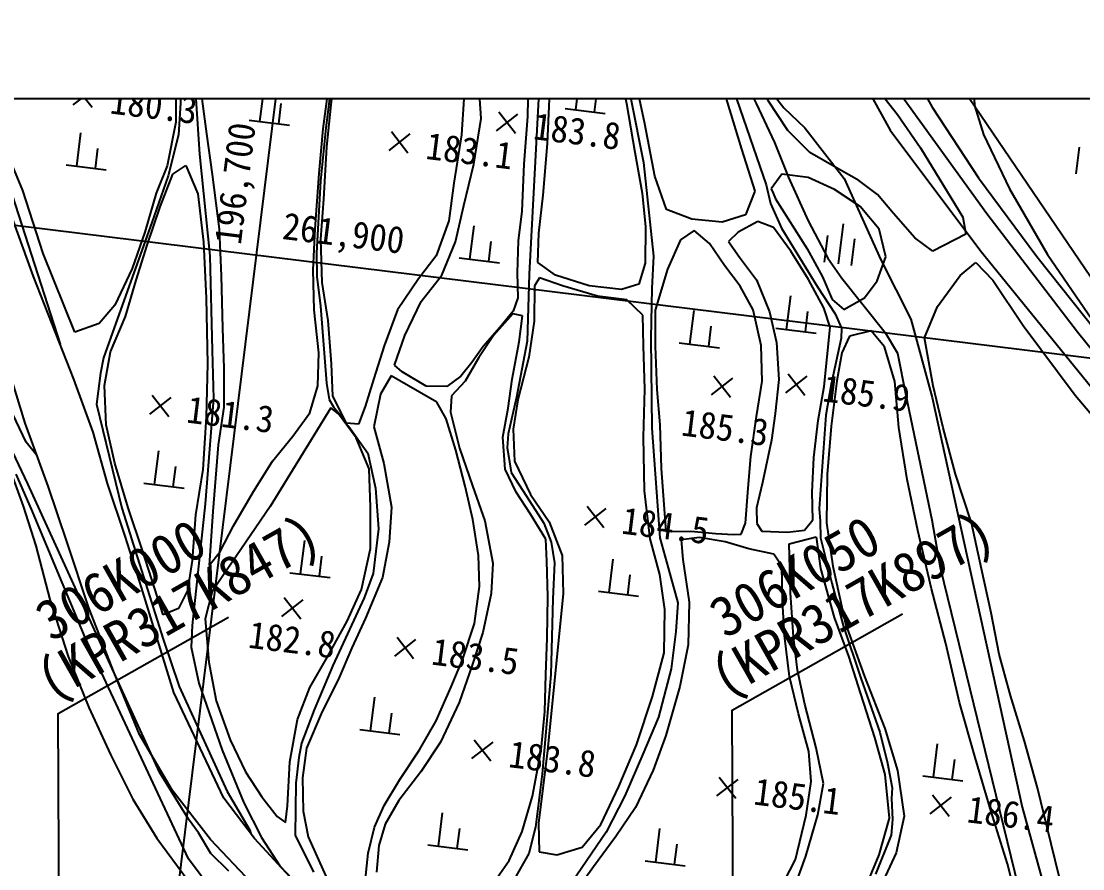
# Model space of a CAD drawing. Header units: millimetres. Extents: x 8678 to 9474, y 1103 to 1809.
# Drawn here: x 9061.7 to 9140.5, y 1491.7 to 1554.6 of the extents above; entities that cross this region are included whole.
import ezdxf
from ezdxf.enums import TextEntityAlignment as Align
from ezdxf.xclip import XClip

# ---------------------------------------------------------------- set-up
doc = ezdxf.new("R2010")
doc.units = ezdxf.units.MM
doc.header["$LTSCALE"] = 10
doc.header["$MEASUREMENT"] = 0
doc.header["$XCLIPFRAME"] = 2
doc.layers.add('TX-PAPR', color=2, linetype='Continuous', plot=False)
doc.layers.add('TZ-BASE', color=253, linetype='Continuous')
doc.styles.add('GR', font='GulimChe.ttf')
doc.styles.add('HANA', font='GulimChe.ttf')

# ---------------------------------------------------------------- blocks, each defined once
blk = doc.blocks.new('JD-CGHF56FJ')
at = {"layer": 'TZ-BASE'}
for p, q in [((284.538, -179.475), (328.553, 176.582)), ((79.556, 92.466), (512.161, 38.989)), ((377.752, 59.836, 191.92), (362.693, 82.052, 191.92)), ((309.713, 80.579, 182), (310.35, 70.88, 182)), ((357.191, 80.619, 189), (361.58, 72.668, 189)), ((349.202, 79.939, 187), (351.635, 74.638, 187)), ((359.435, 79.852, 190), (362.608, 74.961, 190)), ((361.612, 79.879, 191), (364.701, 74.39, 191)), ((308.831, 78.655, 181), (308.934, 74.675, 181)), ((320.111, 74.549, 183.05), (320.597, 78.318, 183.05)), ((348.313, 78.046, 185.99), (349.499, 74.755, 185.99)), ((334.71, 77.228, 183.74), (334.686, 73.694, 183.74)), ((341.319, 77.872, 184.7), (342.021, 74.662, 184.7)), ((343.375, 73.144, 185.99), (342.387, 77.952, 185.99)), ((352.51, 74.907, 188.61), (351.379, 77.576, 188.61)), ((308.572, 76.409, 180.16), (308.596, 73.262, 180.16)), ((336.162, 71.688, 184.7), (336.415, 77.159, 184.7)), ((338.257, 74.171, 184.45), (338.563, 76.653, 184.45)), ((341.917, 77.071, 185), (343.288, 70.268, 185)), ((300.978, 74.539, 180.28), (302.555, 75.769, 180.28)), ((301.152, 75.943, 180.28), (302.382, 74.366, 180.28)), ((310.4, 75.79, 182.46), (310.867, 72.397, 182.46)), ((314.825, 73.321, 182.33), (315.132, 75.802, 182.33)), ((319.51, 72.779, 182.46), (319.968, 76.078, 182.46)), ((331.24, 73.526, 183.74), (331.044, 76.18, 183.74)), ((335.559, 76.367, 184), (334.795, 61.977, 184)), ((349.877, 75.905, 186), (351.922, 69.972, 186)), ((352.469, 75.893, 188), (353.695, 74.321, 188)), ((360.342, 76.075, 188.61), (362.122, 73.84, 188.61)), ((367.801, 75.721, 192), (367.827, 74.498, 192)), ((294.075, 75.155, 180), (299.993, 56.794, 180)), ((320.015, 75.239, 183), (319.719, 72.846, 183)), ((329.983, 75.505, 183.05), (329.772, 72.327, 183.05)), ((339.646, 74, 184.45), (339.83, 75.488, 184.45)), ((353.984, 72.649, 188.61), (352.51, 74.907, 188.61)), ((362.608, 74.961, 190), (368.744, 66.489, 190)), ((308.934, 74.675, 181), (308.791, 72.313, 181)), ((316.215, 73.15, 182.33), (316.399, 74.638, 182.33)), ((319.777, 71.437, 183.05), (320.111, 74.549, 183.05)), ((332.555, 74.035, 183.82), (333.785, 72.458, 183.82)), ((337.463, 74.27, 184.45), (340.44, 73.902, 184.45)), ((342.021, 74.662, 184.7), (342.639, 71.029, 184.7)), ((349.499, 74.755, 185.99), (350.548, 71.26, 185.99)), ((351.635, 74.638, 187), (353.007, 71.752, 187)), ((353.695, 74.321, 188), (355.24, 72.834, 188)), ((364.701, 74.39, 191), (368.137, 69.138, 191)), ((367.827, 74.498, 192), (368.503, 72.355, 192)), ((308.596, 73.262, 180.16), (307.933, 70.019, 180.16)), ((314.032, 73.419, 182.33), (317.009, 73.051, 182.33)), ((330.69, 70.138, 183.74), (331.24, 73.526, 183.74)), ((332.382, 72.631, 183.82), (333.959, 73.861, 183.82)), ((334.686, 73.694, 183.74), (334.4, 70.153, 183.74)), ((362.122, 73.84, 188.61), (363.842, 71.37, 188.61)), ((301.231, 69.999, 180.11), (301.537, 72.48, 180.11)), ((319.21, 69.461, 182.46), (319.51, 72.779, 182.46)), ((319.719, 72.846, 183), (319.328, 68.878, 183)), ((324.575, 72.574, 183.11), (325.806, 70.996, 183.11)), ((344.124, 69.263, 185.99), (343.375, 73.144, 185.99)), ((355.616, 71.017, 188.61), (353.984, 72.649, 188.61)), ((355.24, 72.834, 188), (358.172, 69.076, 188)), ((361.58, 72.668, 189), (368.312, 63.686, 189)), ((308.791, 72.313, 181), (308.02, 69.284, 181)), ((310.867, 72.397, 182.46), (311.272, 69.394, 182.46)), ((324.402, 71.17, 183.11), (325.979, 72.4, 183.11)), ((329.772, 72.327, 183.05), (329.218, 68.748, 183.05)), ((335.828, 67.85, 184.7), (336.162, 71.688, 184.7)), ((353.007, 71.752, 187), (354.044, 69.154, 187)), ((368.503, 72.355, 192), (370.427, 68.326, 192)), ((297.24, 68.207, 180.16), (295.96, 71.297, 180.16)), ((302.62, 69.827, 180.11), (302.804, 71.316, 180.11)), ((310.35, 70.88, 182), (311.105, 63.349, 182)), ((319.568, 67.543, 183.05), (319.777, 71.437, 183.05)), ((342.639, 71.029, 184.7), (343.182, 67.999, 184.7)), ((350.548, 71.26, 185.99), (351.543, 68.145, 185.99)), ((357.591, 69.876, 188.61), (355.616, 71.017, 188.61)), ((363.842, 71.37, 188.61), (366.962, 66.208, 188.61)), ((375.37, 69.421, 192.43), (375.615, 71.406, 192.43)), ((300.437, 70.097, 180.11), (303.414, 69.729, 180.11)), ((329.961, 67.094, 183.74), (330.69, 70.138, 183.74)), ((334.4, 70.153, 183.74), (334.251, 66.665, 183.74)), ((343.288, 70.268, 185), (344.033, 63.321, 185)), ((307.933, 70.019, 180.16), (307.13, 68.002, 180.16)), ((307.427, 66.978, 181.27), (308.372, 69.41, 181.27)), ((308.372, 69.41, 181.27), (309.326, 70.038, 181.27)), ((309.326, 70.038, 181.27), (310.217, 67.953, 181.27)), ((311.272, 69.394, 182.46), (311.796, 65.319, 182.46)), ((318.913, 65.346, 182.46), (319.21, 69.461, 182.46)), ((351.922, 69.972, 186), (352.373, 68.62, 186)), ((353.542, 69.399, 186.72), (352.763, 68.316, 186.72)), ((355.508, 69.166, 186.72), (353.542, 69.399, 186.72)), ((359.248, 68.935, 188.61), (357.591, 69.876, 188.61)), ((308.02, 69.284, 181), (306.797, 65.815, 181)), ((319.328, 68.878, 183), (319.017, 63.561, 183)), ((329.218, 68.748, 183.05), (328.843, 65.953, 183.05)), ((344.987, 66.789, 185.99), (344.124, 69.263, 185.99)), ((352.373, 68.62, 186), (352.694, 67.222, 186)), ((354.044, 69.154, 187), (355.501, 65.949, 187)), ((357.442, 68.262, 186.72), (355.508, 69.166, 186.72)), ((358.172, 69.076, 188), (360.886, 63.06, 188)), ((360.641, 67.896, 188.61), (359.248, 68.935, 188.61)), ((368.137, 69.138, 191), (372.459, 63.291, 191)), ((298.738, 63.528, 180.16), (297.24, 68.207, 180.16)), ((307.13, 68.002, 180.16), (306.277, 65.095, 180.16)), ((310.217, 67.953, 181.27), (310.63, 64.365, 181.27)), ((335.519, 65.027, 184.7), (335.828, 67.85, 184.7)), ((343.182, 67.999, 184.7), (343.416, 65.492, 184.7)), ((351.543, 68.145, 185.99), (350.853, 66.396, 185.99)), ((352.763, 68.316, 186.72), (352.906, 68.006, 186.72)), ((352.906, 68.006, 186.72), (353.076, 67.582, 186.72)), ((359.362, 67.007, 186.72), (357.442, 68.262, 186.72)), ((361.838, 66.489, 188.61), (360.641, 67.896, 188.61)), ((370.427, 68.326, 192), (373.249, 63.451, 192)), ((306.451, 64.136, 181.27), (307.427, 66.978, 181.27)), ((319.353, 64.587, 183.05), (319.568, 67.543, 183.05)), ((329.323, 64.382, 183.74), (329.961, 67.094, 183.74)), ((352.694, 67.222, 186), (353.517, 65.391, 186)), ((353.076, 67.582, 186.72), (355.417, 63.867, 186.72)), ((360.766, 65.322, 186.72), (359.362, 67.007, 186.72)), ((298.021, 61.803, 178.04), (296.436, 66.18, 178.04)), ((334.251, 66.665, 183.74), (333.99, 64.47, 183.74)), ((346.854, 66.074, 185.99), (344.987, 66.789, 185.99)), ((350.853, 66.396, 185.99), (349.114, 65.855, 185.99)), ((363.419, 64.691, 188.61), (361.838, 66.489, 188.61)), ((366.962, 66.208, 188.61), (367.2, 64.96, 188.61)), ((368.744, 66.489, 190), (375.467, 57.704, 190)), ((306.797, 65.815, 181), (304.139, 58.358, 181)), ((328.843, 65.953, 183.05), (327.906, 63.348, 183.05)), ((330.405, 63.105, 183.82), (330.712, 65.586, 183.82)), ((343.416, 65.492, 184.7), (343.405, 62.792, 184.7)), ((349.114, 65.855, 185.99), (346.854, 66.074, 185.99)), ((351.759, 65.901, 185.9), (350.31, 65.103, 185.9)), ((352.933, 65.454, 185.9), (351.759, 65.901, 185.9)), ((354.198, 63.705, 185.9), (352.933, 65.454, 185.9)), ((353.517, 65.391, 186), (356.191, 61.048, 186)), ((355.501, 65.949, 187), (356.949, 63.177, 187)), ((358.081, 65.726, 192.43), (357.713, 62.748, 192.43)), ((306.277, 65.095, 180.16), (305.339, 62.4, 180.16)), ((311.796, 65.319, 182.46), (311.952, 61.854, 182.46)), ((318.766, 62.281, 182.46), (318.913, 65.346, 182.46)), ((319.44, 61.372, 183.05), (319.353, 64.587, 183.05)), ((335.432, 62.851, 184.7), (335.519, 65.027, 184.7)), ((347.041, 65.225, 185.46), (346.037, 64.523, 185.46)), ((348.182, 64.268, 185.46), (347.041, 65.225, 185.46)), ((350.31, 65.103, 185.9), (349.59, 64.406, 185.9)), ((356.72, 62.871, 192.43), (356.966, 64.856, 192.43)), ((358.705, 62.626, 192.43), (358.951, 64.61, 192.43)), ((361.26, 63.286, 186.72), (360.766, 65.322, 186.72)), ((364.738, 63.702, 188.61), (363.419, 64.691, 188.61)), ((367.2, 64.96, 188.61), (364.738, 63.702, 188.61)), ((305.635, 61.537, 181.27), (306.451, 64.136, 181.27)), ((310.63, 64.365, 181.27), (310.831, 60.199, 181.27)), ((328.312, 61.907, 183.74), (329.323, 64.382, 183.74)), ((331.795, 62.933, 183.82), (331.979, 64.422, 183.82)), ((333.99, 64.47, 183.74), (333.906, 62.082, 183.74)), ((346.037, 64.523, 185.46), (345.064, 62.356, 185.46)), ((349.279, 62.631, 185.46), (348.182, 64.268, 185.46)), ((349.59, 64.406, 185.9), (350.402, 63.237, 185.9)), ((355.417, 63.867, 186.72), (356.563, 61.801, 186.72)), ((301.089, 57.685, 180.16), (298.738, 63.528, 180.16)), ((311.105, 63.349, 182), (311.28, 56.335, 182)), ((319.017, 63.561, 183), (319.05, 61.821, 183)), ((327.906, 63.348, 183.05), (326.596, 61.636, 183.05)), ((329.611, 63.203, 183.82), (332.589, 62.835, 183.82)), ((344.033, 63.321, 185), (343.907, 60.959, 185)), ((350.402, 63.237, 185.9), (351.668, 61.58, 185.9)), ((355.53, 61.596, 185.9), (354.198, 63.705, 185.9)), ((356.949, 63.177, 187), (358, 61.689, 187)), ((360.625, 61.49, 186.72), (361.26, 63.286, 186.72)), ((360.886, 63.06, 188), (363.12, 58.648, 188)), ((368.312, 63.686, 189), (379.353, 50.097, 189)), ((372.459, 63.291, 191), (385.639, 46.68, 191)), ((373.249, 63.451, 192), (376.534, 58.646, 192)), ((305.339, 62.4, 180.16), (304.048, 59.698, 180.16)), ((318.846, 59.339, 182.46), (318.766, 62.281, 182.46)), ((336.755, 61.902, 184.7), (335.432, 62.851, 184.7)), ((343.405, 62.792, 184.7), (342.943, 61.258, 184.7)), ((345.064, 62.356, 185.46), (344.154, 59.314, 185.46)), ((350.451, 61.105, 185.46), (349.279, 62.631, 185.46)), ((366.761, 61.89, 188.73), (367.946, 62.842, 188.73)), ((367.946, 62.842, 188.73), (369.186, 61.54, 188.73)), ((301.012, 54.209, 178.04), (298.021, 61.803, 178.04)), ((304.85, 58.853, 181.27), (305.635, 61.537, 181.27)), ((311.952, 61.854, 182.46), (312.057, 57.972, 182.46)), ((319.05, 61.821, 183), (319.322, 59.605, 183)), ((326.596, 61.636, 183.05), (325.024, 59.352, 183.05)), ((326.792, 59.959, 183.74), (328.312, 61.907, 183.74)), ((333.906, 62.082, 183.74), (333.958, 60.222, 183.74)), ((334.795, 61.977, 184), (334.643, 57.013, 184)), ((335.574, 61.715, 184.27), (335.187, 61.118, 184.27)), ((337.272, 61.112, 184.27), (335.574, 61.715, 184.27)), ((339.248, 61.12, 184.7), (336.755, 61.902, 184.7)), ((351.668, 61.58, 185.9), (352.634, 59.203, 185.9)), ((356.65, 59.493, 185.9), (355.53, 61.596, 185.9)), ((356.563, 61.801, 186.72), (357.282, 60.12, 186.72)), ((358, 61.689, 187), (361.206, 57.65, 187)), ((359.663, 60.229, 186.72), (360.625, 61.49, 186.72)), ((365.084, 59.579, 188.73), (366.761, 61.89, 188.73)), ((369.186, 61.54, 188.73), (371.45, 58.177, 188.73)), ((319.897, 58.554, 183.05), (319.44, 61.372, 183.05)), ((335.187, 61.118, 184.27), (335.177, 58.51, 184.27)), ((339.878, 60.347, 184.27), (337.272, 61.112, 184.27)), ((341.642, 60.844, 184.7), (339.248, 61.12, 184.7)), ((342.943, 61.258, 184.7), (341.642, 60.844, 184.7)), ((343.907, 60.959, 185), (343.83, 57.21, 185)), ((351.414, 59.354, 185.46), (350.451, 61.105, 185.46)), ((356.191, 61.048, 186), (357.487, 59.035, 186)), ((310.831, 60.199, 181.27), (310.934, 55.33, 181.27)), ((325.575, 57.45, 183.74), (326.792, 59.959, 183.74)), ((333.958, 60.222, 183.74), (333.606, 59.248, 183.74)), ((342.053, 60.088, 184.27), (339.878, 60.347, 184.27)), ((343.23, 58.935, 184.27), (342.053, 60.088, 184.27)), ((353.896, 57.89, 185.89), (354.203, 60.371, 185.89)), ((357.282, 60.12, 186.72), (358.135, 59.359, 186.72)), ((358.135, 59.359, 186.72), (359.663, 60.229, 186.72)), ((304.048, 59.698, 180.16), (302.891, 58.329, 180.16)), ((319.189, 56.163, 182.46), (318.846, 59.339, 182.46)), ((319.322, 59.605, 183), (319.757, 53.899, 183)), ((325.024, 59.352, 183.05), (324.049, 56.681, 183.05)), ((333.606, 59.248, 183.74), (332.61, 58.041, 183.74)), ((344.154, 59.314, 185.46), (344.156, 56.644, 185.46)), ((346.729, 56.804, 185.23), (347.036, 59.285, 185.23)), ((352.011, 56.691, 185.46), (351.414, 59.354, 185.46)), ((352.634, 59.203, 185.9), (353.148, 56.923, 185.9)), ((355.286, 57.718, 185.89), (355.47, 59.207, 185.89)), ((357.117, 58.054, 185.9), (356.65, 59.493, 185.9)), ((364.134, 57.268, 188.73), (365.084, 59.579, 188.73)), ((302.891, 58.329, 180.16), (301.089, 57.685, 180.16)), ((304.139, 58.358, 181), (303.227, 55.793, 181)), ((303.73, 56.23, 181.27), (304.85, 58.853, 181.27)), ((320.135, 55.341, 183.05), (319.897, 58.554, 183.05)), ((333.591, 59.048, 183.69), (332.154, 57.442, 183.69)), ((334.31, 58.909, 183.69), (333.591, 59.048, 183.69)), ((334.061, 56.975, 183.69), (334.31, 58.909, 183.69)), ((335.177, 58.51, 184.27), (334.775, 55.829, 184.27)), ((343.292, 56.66, 184.27), (343.23, 58.935, 184.27)), ((357.487, 59.035, 186), (357.974, 57.987, 186)), ((363.12, 58.648, 188), (364.686, 52.836, 188)), ((312.057, 57.972, 182.46), (312.143, 54.999, 182.46)), ((332.61, 58.041, 183.74), (331.377, 56.621, 183.74)), ((348.119, 56.632, 185.23), (348.303, 58.12, 185.23)), ((353.102, 57.988, 185.89), (356.08, 57.62, 185.89)), ((356.675, 53.665, 185.9), (357.117, 58.054, 185.9)), ((357.974, 57.987, 186), (357.945, 57.25, 186)), ((360.176, 57.777, 186.2), (358.557, 57.393, 186.2)), ((361.168, 56.586, 186.2), (360.176, 57.777, 186.2)), ((361.206, 57.65, 187), (362.127, 56.116, 187)), ((371.45, 58.177, 188.73), (375.306, 53.015, 188.73)), ((375.467, 57.704, 190), (395.917, 32.359, 190)), ((324.798, 55.238, 183.74), (325.575, 57.45, 183.74)), ((332.154, 57.442, 183.69), (331.065, 55.814, 183.69)), ((333.537, 54.208, 183.69), (334.061, 56.975, 183.69)), ((334.643, 57.013, 184), (333.853, 52.867, 184)), ((343.83, 57.21, 185), (343.894, 50.568, 185)), ((345.935, 56.902, 185.23), (348.913, 56.534, 185.23)), ((353.148, 56.923, 185.9), (353.322, 54.171, 185.9)), ((357.945, 57.25, 186), (357.213, 53.822, 186)), ((358.557, 57.393, 186.2), (357.989, 56.143, 186.2)), ((364.781, 53.701, 188.73), (364.134, 57.268, 188.73)), ((303.299, 53.724, 181.27), (303.73, 56.23, 181.27)), ((311.28, 56.335, 182), (311.382, 52.752, 182)), ((319.127, 53.712, 182.46), (319.189, 56.163, 182.46)), ((324.049, 56.681, 183.05), (323.265, 54.249, 183.05)), ((331.377, 56.621, 183.74), (330.544, 55.425, 183.74)), ((343.379, 53.455, 184.27), (343.292, 56.66, 184.27)), ((344.156, 56.644, 185.46), (344.272, 53.425, 185.46)), ((352.077, 54.042, 185.46), (352.011, 56.691, 185.46)), ((357.989, 56.143, 186.2), (357.632, 54.071, 186.2)), ((361.93, 54.034, 186.2), (361.168, 56.586, 186.2)), ((362.127, 56.116, 187), (362.732, 53.016, 187)), ((297.414, 50.945, 178.45), (295.916, 55.786, 178.45)), ((303.227, 55.793, 181), (302.985, 54.633, 181)), ((310.934, 55.33, 181.27), (310.833, 51.413, 181.27)), ((320.241, 52.94, 183.05), (320.135, 55.341, 183.05)), ((325.372, 54.754, 183.74), (324.798, 55.238, 183.74)), ((330.544, 55.425, 183.74), (329.734, 54.416, 183.74)), ((331.065, 55.814, 183.69), (330.061, 54.043, 183.69)), ((334.775, 55.829, 184.27), (333.961, 52.665, 184.27)), ((302.985, 54.633, 181), (302.822, 53.314, 181)), ((312.143, 54.999, 182.46), (312.149, 52.116, 182.46)), ((324.558, 54.442, 183.3), (323.766, 53.089, 183.3)), ((327.944, 52.491, 183.3), (324.558, 54.442, 183.3)), ((327.145, 53.689, 183.74), (325.372, 54.754, 183.74)), ((329.734, 54.416, 183.74), (328.683, 53.66, 183.74)), ((348.502, 54.441, 185.34), (349.732, 52.864, 185.34)), ((353.848, 53.182, 185.86), (355.425, 54.412, 185.86)), ((354.021, 54.585, 185.86), (355.251, 53.008, 185.86)), ((302.44, 50.274, 178.04), (301.012, 54.209, 178.04)), ((303.422, 50.807, 181.27), (303.299, 53.724, 181.27)), ((318.527, 51.711, 182.46), (319.127, 53.712, 182.46)), ((319.757, 53.899, 183), (319.955, 52.684, 183)), ((323.265, 54.249, 183.05), (322.625, 52.172, 183.05)), ((328.683, 53.66, 183.74), (327.145, 53.689, 183.74)), ((330.061, 54.043, 183.69), (329.029, 52.952, 183.69)), ((333.249, 52.037, 183.69), (333.537, 54.208, 183.69)), ((348.328, 53.038, 185.34), (349.905, 54.268, 185.34)), ((351.674, 51.432, 185.46), (352.077, 54.042, 185.46)), ((353.322, 54.171, 185.9), (353.06, 51.644, 185.9)), ((356.241, 51.13, 185.9), (356.675, 53.665, 185.9)), ((357.213, 53.822, 186), (356.805, 51.526, 186)), ((357.632, 54.071, 186.2), (357.207, 50.708, 186.2)), ((362.214, 50.623, 186.2), (361.93, 54.034, 186.2)), ((365.513, 50.578, 188.73), (364.781, 53.701, 188.73)), ((302.822, 53.314, 181), (302.701, 52.338, 181)), ((306.658, 51.609, 181.33), (308.235, 52.839, 181.33)), ((306.832, 53.013, 181.33), (308.062, 51.436, 181.33)), ((321.241, 50.922, 183.05), (320.241, 52.94, 183.05)), ((323.766, 53.089, 183.3), (323.284, 50.659, 183.3)), ((329.029, 52.952, 183.69), (328.951, 51.752, 183.69)), ((333.853, 52.867, 184), (333.25, 50.136, 184)), ((343.282, 49.9, 184.27), (343.379, 53.455, 184.27)), ((344.272, 53.425, 185.46), (344.484, 50.82, 185.46)), ((362.732, 53.016, 187), (364.676, 43.762, 187)), ((364.686, 52.836, 188), (371.364, 22.438, 188)), ((375.306, 53.015, 188.73), (378.776, 48.888, 188.73)), ((297.474, 49.513, 180), (296.008, 52.64, 180)), ((302.701, 52.338, 181), (304.574, 44.618, 181)), ((311.382, 52.752, 182), (310.753, 44.945, 182)), ((312.149, 52.116, 182.46), (311.722, 49.318, 182.46)), ((320.085, 52.083, 182.69), (315.591, 44.748, 182.69)), ((319.955, 52.684, 183), (320.285, 52.147, 183)), ((320.642, 51.621, 182.69), (320.085, 52.083, 182.69)), ((320.285, 52.147, 183), (320.888, 51.408, 183)), ((322.625, 52.172, 183.05), (322.139, 50.851, 183.05)), ((328.637, 51.247, 183.3), (327.944, 52.491, 183.3)), ((332.843, 49.901, 183.69), (333.249, 52.037, 183.69)), ((333.961, 52.665, 184.27), (333.622, 50.49, 184.27)), ((310.833, 51.413, 181.27), (310.58, 47.494, 181.27)), ((317.273, 49.961, 182.46), (318.527, 51.711, 182.46)), ((321.963, 49.835, 182.69), (320.642, 51.621, 182.69)), ((320.888, 51.408, 183), (321.221, 50.894, 183)), ((329.348, 48.932, 183.3), (328.637, 51.247, 183.3)), ((328.951, 51.752, 183.69), (329.64, 49.088, 183.69)), ((351.247, 48.472, 185.46), (351.674, 51.432, 185.46)), ((353.06, 51.644, 185.9), (352.766, 49.675, 185.9)), ((356.805, 51.526, 186), (356.321, 44.609, 186)), ((297.605, 46.445, 181), (295.335, 51.17, 181)), ((299.102, 46.263, 178.45), (297.414, 50.945, 178.45)), ((304.069, 47.966, 181.27), (303.422, 50.807, 181.27)), ((321.221, 50.894, 183), (321.408, 50.676, 183)), ((322.139, 50.851, 183.05), (321.241, 50.922, 183.05)), ((321.408, 50.676, 183), (322.836, 48.708, 183)), ((323.284, 50.659, 183.3), (324.016, 47.939, 183.3)), ((333.622, 50.49, 184.27), (333.72, 48.11, 184.27)), ((343.894, 50.568, 185), (344.491, 42.423, 185)), ((344.484, 50.82, 185.46), (344.588, 47.582, 185.46)), ((355.912, 48.389, 185.9), (356.241, 51.13, 185.9)), ((357.207, 50.708, 186.2), (356.905, 47.128, 186.2)), ((362.844, 46.756, 186.2), (362.214, 50.623, 186.2)), ((366.431, 47.16, 188.73), (365.513, 50.578, 188.73)), ((303.51, 46.464, 178.04), (302.44, 50.274, 178.04)), ((315.765, 48.113, 182.46), (317.273, 49.961, 182.46)), ((322.919, 47.541, 182.69), (321.963, 49.835, 182.69)), ((333.013, 47.522, 183.69), (332.843, 49.901, 183.69)), ((333.25, 50.136, 184), (333.175, 49.112, 184)), ((343.344, 45.913, 184.27), (343.282, 49.9, 184.27)), ((352.766, 49.675, 185.9), (352.096, 46.533, 185.9)), ((298.296, 48.5, 180), (297.474, 49.513, 180)), ((307.009, 46.391, 180.92), (307.316, 48.872, 180.92)), ((311.722, 49.318, 182.46), (311.335, 44.388, 182.46)), ((330.045, 46.257, 183.3), (329.348, 48.932, 183.3)), ((329.64, 49.088, 183.69), (330.592, 46.28, 183.69)), ((333.175, 49.112, 184), (333.29, 48.375, 184)), ((314.349, 45.869, 182.46), (315.765, 48.113, 182.46)), ((322.836, 48.708, 183), (323.407, 46.108, 183)), ((333.29, 48.375, 184), (333.464, 47.268, 184)), ((333.72, 48.11, 184.27), (334.896, 45.637, 184.27)), ((351.036, 46.11, 185.46), (351.247, 48.472, 185.46)), ((355.787, 45.825, 185.9), (355.912, 48.389, 185.9)), ((296.207, 47.699, 182.74), (297.257, 44.788, 182.74)), ((305.058, 44.64, 181.27), (304.069, 47.966, 181.27)), ((308.398, 46.219, 180.92), (308.582, 47.708, 180.92)), ((310.58, 47.494, 181.27), (310.055, 44.143, 181.27)), ((323.022, 44.706, 182.69), (322.919, 47.541, 182.69)), ((324.016, 47.939, 183.3), (324.592, 44.694, 183.3)), ((333.839, 45.808, 183.69), (333.013, 47.522, 183.69)), ((333.464, 47.268, 184), (334.592, 45.527, 184)), ((344.588, 47.582, 185.46), (344.934, 42.885, 185.46)), ((297.868, 44.549, 182), (296.736, 47.149, 182)), ((306.215, 46.489, 180.92), (309.192, 46.121, 180.92)), ((352.096, 46.533, 185.9), (351.662, 44.652, 185.9)), ((356.905, 47.128, 186.2), (356.865, 43.546, 186.2)), ((363.636, 42.971, 186.2), (362.844, 46.756, 186.2)), ((367.614, 43.527, 188.73), (366.431, 47.16, 188.73)), ((307.362, 25.053, 181), (297.605, 46.445, 181)), ((300.531, 42.086, 178.45), (299.102, 46.263, 178.45)), ((304.819, 42.543, 178.04), (303.51, 46.464, 178.04)), ((312.874, 43.311, 182.46), (314.349, 45.869, 182.46)), ((323.407, 46.108, 183), (323.631, 43.105, 183)), ((330.617, 43.788, 183.3), (330.045, 46.257, 183.3)), ((330.592, 46.28, 183.69), (331.511, 43.687, 183.69)), ((334.887, 44.177, 183.69), (333.839, 45.808, 183.69)), ((343.77, 42.353, 184.27), (343.344, 45.913, 184.27)), ((350.857, 43.523, 185.46), (351.036, 46.11, 185.46)), ((355.835, 43.774, 185.9), (355.787, 45.825, 185.9)), ((310.753, 44.945, 182), (309.787, 35.922, 182)), ((334.592, 45.527, 184), (335.893, 43.506, 184)), ((334.896, 45.637, 184.27), (336.279, 43.622, 184.27)), ((297.257, 44.788, 182.74), (298.193, 41.841, 182.74)), ((301.864, 35.024, 182), (297.868, 44.549, 182)), ((304.574, 44.618, 181), (307.64, 34.916, 181)), ((306.14, 41.413, 181.27), (305.058, 44.64, 181.27)), ((310.055, 44.143, 181.27), (309.795, 40.739, 181.27)), ((311.335, 44.388, 182.46), (311.049, 40.363, 182.46)), ((315.591, 44.748, 182.69), (311.276, 38.45, 182.69)), ((323.016, 41.644, 182.69), (323.022, 44.706, 182.69)), ((324.592, 44.694, 183.3), (324.423, 42.105, 183.3)), ((336.029, 42.333, 183.69), (334.887, 44.177, 183.69)), ((338.931, 43.368, 184.46), (340.508, 44.598, 184.46)), ((339.104, 44.771, 184.46), (340.334, 43.194, 184.46)), ((351.662, 44.652, 185.9), (351.698, 43.479, 185.9)), ((356.321, 44.609, 186), (356.39, 43.675, 186)), ((331.031, 41.107, 183.3), (330.617, 43.788, 183.3)), ((331.511, 43.687, 183.69), (332.111, 40.55, 183.69)), ((335.893, 43.506, 184), (336.442, 42.095, 184)), ((336.279, 43.622, 184.27), (337.24, 41.125, 184.27)), ((350.533, 42.696, 185.46), (350.857, 43.523, 185.46)), ((351.698, 43.479, 185.9), (352.071, 42.909, 185.9)), ((355.236, 43.001, 185.9), (355.835, 43.774, 185.9)), ((356.39, 43.675, 186), (356.423, 42.436, 186)), ((356.865, 43.546, 186.2), (357.335, 40.334, 186.2)), ((364.676, 43.762, 187), (365.289, 40.229, 187)), ((368.363, 40.129, 188.73), (367.614, 43.527, 188.73)), ((306.032, 38.746, 178.04), (304.819, 42.543, 178.04)), ((311.863, 41.411, 182.46), (312.874, 43.311, 182.46)), ((323.631, 43.105, 183), (323.221, 39.784, 183)), ((344.934, 42.885, 185.46), (346.783, 42.928, 185.46)), ((346.783, 42.928, 185.46), (348.635, 42.749, 185.46)), ((348.635, 42.749, 185.46), (349.955, 42.667, 185.46)), ((349.955, 42.667, 185.46), (350.533, 42.696, 185.46)), ((352.071, 42.909, 185.9), (353.966, 42.836, 185.9)), ((353.966, 42.836, 185.9), (355.236, 43.001, 185.9)), ((364.644, 38.654, 186.2), (363.636, 42.971, 186.2)), ((298.193, 41.841, 182.74), (299.232, 37.853, 182.74)), ((302.127, 37.233, 178.45), (300.531, 42.086, 178.45)), ((317.845, 39.744, 182.97), (318.152, 42.225, 182.97)), ((324.423, 42.105, 183.3), (323.927, 39.476, 183.3)), ((336.119, 40.699, 183.69), (336.029, 42.333, 183.69)), ((336.442, 42.095, 184), (336.667, 40.569, 184)), ((344.482, 39.716, 184.27), (343.77, 42.353, 184.27)), ((344.491, 42.423, 185), (345.1, 40.192, 185)), ((347.43, 42.455, 185.18), (346.069, 42.281, 185.18)), ((346.069, 42.281, 185.18), (346.2, 40.814, 185.18)), ((349.346, 42.138, 185.18), (347.43, 42.455, 185.18)), ((351.093, 41.599, 185.18), (349.346, 42.138, 185.18)), ((354.083, 41.985, 185.46), (356.082, 42.504, 185.46)), ((354.186, 38.335, 185.46), (354.083, 41.985, 185.46)), ((356.082, 42.504, 185.46), (356.406, 40.156, 185.46)), ((356.423, 42.436, 186), (357.241, 39.063, 186)), ((307.655, 36.711, 181.27), (306.14, 41.413, 181.27)), ((311.049, 40.363, 182.46), (311.863, 41.411, 182.46)), ((319.235, 39.572, 182.97), (319.419, 41.061, 182.97)), ((322.356, 38.582, 182.69), (323.016, 41.644, 182.69)), ((331.122, 38.828, 183.3), (331.031, 41.107, 183.3)), ((337.24, 41.125, 184.27), (337.325, 38.303, 184.27)), ((352.96, 41.217, 185.18), (351.093, 41.599, 185.18)), ((353.536, 40.33, 185.18), (352.96, 41.217, 185.18)), ((309.795, 40.739, 181.27), (309.44, 38.516, 181.27)), ((332.111, 40.55, 183.69), (331.984, 38.299, 183.69)), ((336.189, 38.081, 183.69), (336.119, 40.699, 183.69)), ((336.667, 40.569, 184), (336.543, 37.897, 184)), ((340.723, 38.367, 184.41), (341.029, 40.848, 184.41)), ((345.1, 40.192, 185), (345.831, 37.614, 185)), ((346.2, 40.814, 185.18), (346.664, 37.643, 185.18)), ((353.602, 37.772, 185.18), (353.536, 40.33, 185.18)), ((357.335, 40.334, 186.2), (358.277, 36.056, 186.2)), ((365.289, 40.229, 187), (371.069, 16.547, 187)), ((317.051, 39.842, 182.97), (320.029, 39.474, 182.97)), ((323.221, 39.784, 183), (322.551, 37.982, 183)), ((323.927, 39.476, 183.3), (322.657, 36.459, 183.3)), ((342.112, 38.195, 184.41), (342.296, 39.684, 184.41)), ((344.854, 37.101, 184.27), (344.482, 39.716, 184.27)), ((356.406, 40.156, 185.46), (357.437, 36.513, 185.46)), ((369.068, 36.868, 188.73), (368.363, 40.129, 188.73)), ((308.425, 30.953, 178.04), (306.032, 38.746, 178.04)), ((330.751, 36.073, 183.3), (331.122, 38.828, 183.3)), ((357.241, 39.063, 186), (358.089, 35.933, 186)), ((365.714, 34.593, 186.2), (364.644, 38.654, 186.2)), ((299.232, 37.853, 182.74), (300.592, 33.614, 182.74)), ((309.44, 38.516, 181.27), (308.791, 37.176, 181.27)), ((311.276, 38.45, 182.69), (310.761, 36.408, 182.69)), ((316.45, 36.594, 182.83), (318.027, 37.824, 182.83)), ((316.624, 37.998, 182.83), (317.854, 36.421, 182.83)), ((322.551, 37.982, 183), (320.244, 32.962, 183)), ((321.29, 36.235, 182.69), (322.356, 38.582, 182.69)), ((331.984, 38.299, 183.69), (331.353, 35.394, 183.69)), ((336.14, 34.994, 183.69), (336.189, 38.081, 183.69)), ((337.325, 38.303, 184.27), (336.166, 26.648, 184.27)), ((336.543, 37.897, 184), (336.417, 32.281, 184)), ((339.929, 38.465, 184.41), (342.906, 38.097, 184.41)), ((354.409, 35.083, 185.46), (354.186, 38.335, 185.46)), ((303.999, 32.407, 178.45), (302.127, 37.233, 178.45)), ((308.791, 37.176, 181.27), (307.655, 36.711, 181.27)), ((344.81, 33.892, 184.27), (344.854, 37.101, 184.27)), ((345.831, 37.614, 185), (345.678, 35.477, 185)), ((346.664, 37.643, 185.18), (346.598, 34.497, 185.18)), ((353.736, 35.186, 185.18), (353.602, 37.772, 185.18)), ((310.761, 36.408, 182.69), (311.041, 33.209, 182.69)), ((319.825, 33.595, 182.69), (321.29, 36.235, 182.69)), ((322.657, 36.459, 183.3), (321.652, 34.276, 183.3)), ((357.437, 36.513, 185.46), (358.492, 33.641, 185.46)), ((369.665, 33.792, 188.73), (369.068, 36.868, 188.73)), ((309.787, 35.922, 182), (309.72, 34.319, 182)), ((329.854, 33.383, 183.3), (330.751, 36.073, 183.3)), ((345.678, 35.477, 185), (345.335, 32.7, 185)), ((358.089, 35.933, 186), (359.394, 32.005, 186)), ((358.277, 36.056, 186.2), (359.687, 32.133, 186.2)), ((309.517, 18.613, 182), (301.864, 35.024, 182)), ((307.64, 34.916, 181), (308.842, 31.396, 181)), ((324.823, 33.655, 183.53), (326.4, 34.885, 183.53)), ((324.996, 35.059, 183.53), (326.226, 33.481, 183.53)), ((331.353, 35.394, 183.69), (330.581, 32.981, 183.69)), ((336.035, 32.276, 183.69), (336.14, 34.994, 183.69)), ((354.114, 32.127, 185.18), (353.736, 35.186, 185.18)), ((354.707, 32.608, 185.46), (354.409, 35.083, 185.46)), ((309.72, 34.319, 182), (310.282, 31.651, 182)), ((321.652, 34.276, 183.3), (320.631, 31.883, 183.3)), ((343.956, 30.652, 184.27), (344.81, 33.892, 184.27)), ((346.598, 34.497, 185.18), (345.963, 31.402, 185.18)), ((366.713, 30.207, 186.2), (365.714, 34.593, 186.2)), ((300.592, 33.614, 182.74), (302.131, 29.847, 182.74)), ((311.041, 33.209, 182.69), (311.582, 30.331, 182.69)), ((318.537, 31.326, 182.69), (319.825, 33.595, 182.69)), ((329.001, 31.372, 183.3), (329.854, 33.383, 183.3)), ((358.492, 33.641, 185.46), (359.386, 30.841, 185.46)), ((370.506, 30.725, 188.73), (369.665, 33.792, 188.73)), ((305.882, 27.832, 178.45), (303.999, 32.407, 178.45)), ((320.244, 32.962, 183), (318.845, 29.663, 183)), ((330.581, 32.981, 183.69), (329.614, 30.218, 183.69)), ((345.335, 32.7, 185), (344.394, 29.113, 185)), ((355.261, 30.081, 185.46), (354.707, 32.608, 185.46)), ((310.282, 31.651, 182), (312.024, 26.661, 182)), ((320.631, 31.883, 183.3), (319.443, 29.531, 183.3)), ((336.417, 32.281, 184), (335.766, 24.922, 184)), ((335.949, 29.536, 183.69), (336.035, 32.276, 183.69)), ((354.78, 29.364, 185.18), (354.114, 32.127, 185.18)), ((359.394, 32.005, 186), (360.813, 28.002, 186)), ((359.687, 32.133, 186.2), (361.176, 28.292, 186.2)), ((312.151, 23.117, 178.04), (308.425, 30.953, 178.04)), ((308.842, 31.396, 181), (312.394, 23.618, 181)), ((317.617, 28.94, 182.69), (318.537, 31.326, 182.69)), ((327.905, 28.858, 183.3), (329.001, 31.372, 183.3)), ((345.963, 31.402, 185.18), (344.939, 27.76, 185.18)), ((359.386, 30.841, 185.46), (360.428, 27.618, 185.46)), ((371.547, 27.332, 188.73), (370.506, 30.725, 188.73)), ((311.582, 30.331, 182.69), (312.606, 27.444, 182.69)), ((323.03, 28.112, 183.63), (323.337, 30.593, 183.63)), ((329.614, 30.218, 183.69), (328.213, 27.278, 183.69)), ((342.769, 27.081, 184.27), (343.956, 30.652, 184.27)), ((356.091, 26.845, 185.46), (355.261, 30.081, 185.46)), ((367.882, 26.133, 186.2), (366.713, 30.207, 186.2)), ((302.131, 29.847, 182.74), (303.746, 26.363, 182.74)), ((318.845, 29.663, 183), (317.896, 27.202, 183)), ((319.443, 29.531, 183.3), (318.283, 26.833, 183.3)), ((324.42, 27.941, 183.63), (324.604, 29.429, 183.63)), ((335.697, 26.685, 183.69), (335.949, 29.536, 183.69)), ((355.544, 26.58, 185.18), (354.78, 29.364, 185.18)), ((317.047, 25.797, 182.69), (317.617, 28.94, 182.69)), ((326.671, 26.703, 183.3), (327.905, 28.858, 183.3)), ((344.394, 29.113, 185), (343.227, 26.383, 185)), ((308.315, 23.712, 178.45), (305.882, 27.832, 178.45)), ((322.236, 28.21, 183.63), (325.214, 27.842, 183.63)), ((344.939, 27.76, 185.18), (343.996, 25.186, 185.18)), ((360.428, 27.618, 185.46), (361.177, 24.876, 185.46)), ((360.813, 28.002, 186), (361.394, 25.708, 186)), ((361.176, 28.292, 186.2), (362.12, 25.162, 186.2)), ((312.606, 27.444, 182.69), (313.751, 25.055, 182.69)), ((317.896, 27.202, 183), (317.714, 26.134, 183)), ((318.283, 26.833, 183.3), (317.97, 24.625, 183.3)), ((328.213, 27.278, 183.69), (326.771, 25.068, 183.69)), ((330.542, 26.046, 183.81), (332.119, 27.276, 183.81)), ((330.716, 27.449, 183.81), (331.946, 25.872, 183.81)), ((341.447, 23.969, 184.27), (342.769, 27.081, 184.27)), ((356.629, 24.189, 185.46), (356.091, 26.845, 185.46)), ((364.793, 24.664, 186.2), (365.1, 27.145, 186.2)), ((372.511, 23.878, 188.73), (371.547, 27.332, 188.73)), ((303.746, 26.363, 182.74), (305.39, 23.036, 182.74)), ((312.024, 26.661, 182), (313.636, 22.771, 182)), ((317.714, 26.134, 183), (317.479, 24.229, 183)), ((325.209, 24.496, 183.3), (326.671, 26.703, 183.3)), ((335.042, 23.26, 183.69), (335.697, 26.685, 183.69)), ((336.166, 26.648, 184.27), (335.489, 21.25, 184.27)), ((343.227, 26.383, 185), (341.904, 23.284, 185)), ((355.721, 24.341, 185.18), (355.544, 26.58, 185.18)), ((369.057, 22.189, 186.2), (367.882, 26.133, 186.2)), ((316.868, 22.554, 182.69), (317.047, 25.797, 182.69)), ((361.394, 25.708, 186), (361.724, 23.876, 186)), ((366.183, 24.492, 186.2), (366.367, 25.981, 186.2)), ((309.512, 21.562, 181), (307.362, 25.053, 181)), ((313.751, 25.055, 182.69), (314.953, 23.204, 182.69)), ((317.97, 24.625, 183.3), (318.027, 22.149, 183.3)), ((324.033, 22.565, 183.3), (325.209, 24.496, 183.3)), ((326.771, 25.068, 183.69), (325.138, 22.942, 183.69)), ((335.766, 24.922, 184), (335.275, 20.952, 184)), ((343.996, 25.186, 185.18), (342.676, 22.417, 185.18)), ((348.73, 23.274, 185.07), (350.307, 24.504, 185.07)), ((348.903, 24.677, 185.07), (350.133, 23.1, 185.07)), ((361.177, 24.876, 185.46), (361.513, 21.64, 185.46)), ((362.12, 25.162, 186.2), (362.628, 21.774, 186.2)), ((364, 24.762, 186.2), (366.977, 24.394, 186.2)), ((311.146, 20.037, 178.45), (308.315, 23.712, 178.45)), ((317.479, 24.229, 183), (317.447, 20.365, 183)), ((340.103, 21.163, 184.27), (341.447, 23.969, 184.27)), ((355.353, 21.857, 185.18), (355.721, 24.341, 185.18)), ((356.201, 21.873, 185.46), (356.629, 24.189, 185.46)), ((361.724, 23.876, 186), (361.687, 23.078, 186)), ((373.528, 19.722, 188.73), (372.511, 23.878, 188.73)), ((305.39, 23.036, 182.74), (307.178, 20.135, 182.74)), ((314.431, 20.125, 178.04), (312.151, 23.117, 178.04)), ((312.394, 23.618, 181), (314.07, 20.733, 181)), ((314.953, 23.204, 182.69), (316.093, 21.743, 182.69)), ((325.138, 22.942, 183.69), (324.113, 21.175, 183.69)), ((334.275, 20.644, 183.69), (335.042, 23.26, 183.69)), ((341.904, 23.284, 185), (340.519, 20.581, 185)), ((361.687, 23.078, 186), (361.742, 21.528, 186)), ((364.557, 21.952, 186.39), (366.134, 23.182, 186.39)), ((364.731, 23.355, 186.39), (365.961, 21.778, 186.39)), ((313.636, 22.771, 182), (314.931, 20.202, 182)), ((316.724, 21.312, 182.69), (316.868, 22.554, 182.69)), ((318.027, 22.149, 183.3), (318.405, 20.238, 183.3)), ((323.311, 20.962, 183.3), (324.033, 22.565, 183.3)), ((342.676, 22.417, 185.18), (341.233, 20.278, 185.18)), ((370.283, 18.249, 186.2), (369.057, 22.189, 186.2)), ((371.364, 22.438, 188), (372.992, 16.618, 188)), ((310.275, 20.551, 181), (309.512, 21.562, 181)), ((316.093, 21.743, 182.69), (316.724, 21.312, 182.69)), ((328.069, 19.548, 183.55), (328.375, 22.029, 183.55)), ((354.563, 18.56, 185.18), (355.353, 21.857, 185.18)), ((355.329, 18.807, 185.46), (356.201, 21.873, 185.46)), ((361.513, 21.64, 185.46), (360.741, 18.904, 185.46)), ((361.742, 21.528, 186), (361.66, 20.365, 186)), ((362.628, 21.774, 186.2), (362.02, 19.058, 186.2)), ((311.179, 19.007, 181), (310.275, 20.551, 181)), ((314.07, 20.733, 181), (314.159, 20.482, 181)), ((322.85, 19.024, 183.3), (323.311, 20.962, 183.3)), ((324.113, 21.175, 183.69), (323.636, 19.592, 183.69)), ((329.458, 19.376, 183.55), (329.642, 20.864, 183.55)), ((333.323, 18.485, 183.69), (334.275, 20.644, 183.69)), ((335.275, 20.952, 184), (334.775, 18.999, 184)), ((335.489, 21.25, 184.27), (335.53, 19.139, 184.27)), ((340.519, 20.581, 185), (337.958, 16.862, 185)), ((338.726, 19.479, 184.27), (340.103, 21.163, 184.27)), ((344.196, 18.371, 185.15), (344.503, 20.852, 185.15)), ((307.178, 20.135, 182.74), (311.886, 13.799, 182.74)), ((314.196, 16.839, 178.45), (311.146, 20.037, 178.45)), ((317.06, 17.261, 178.04), (314.431, 20.125, 178.04)), ((314.931, 20.202, 182), (316.289, 18.088, 182)), ((317.447, 20.365, 183), (318.794, 17.62, 183)), ((318.405, 20.238, 183.3), (319.707, 17.316, 183.3)), ((341.233, 20.278, 185.18), (339.562, 18.016, 185.18)), ((361.66, 20.365, 186), (360.501, 17.483, 186)), ((374.42, 16.095, 188.73), (373.528, 19.722, 188.73)), ((312.506, 17.703, 181), (311.179, 19.007, 181)), ((322.592, 16.446, 183.3), (322.85, 19.024, 183.3)), ((323.636, 19.592, 183.69), (323.472, 17.617, 183.69)), ((327.275, 19.646, 183.55), (330.252, 19.278, 183.55)), ((334.775, 18.999, 184), (333.716, 17.115, 184)), ((335.53, 19.139, 184.27), (336.84, 18.896, 184.27)), ((336.84, 18.896, 184.27), (338.726, 19.479, 184.27)), ((345.586, 18.199, 185.15), (345.77, 19.688, 185.15)), ((360.741, 18.904, 185.46), (359.487, 15.926, 185.46)), ((362.02, 19.058, 186.2), (360.767, 16.342, 186.2)), ((311.887, 15.439, 182), (309.517, 18.613, 182)), ((332.273, 17.002, 183.69), (333.323, 18.485, 183.69)), ((343.402, 18.469, 185.15), (346.38, 18.101, 185.15)), ((353.304, 16.125, 185.18), (354.563, 18.56, 185.18)), ((354.487, 16.483, 185.46), (355.329, 18.807, 185.46)), ((371.909, 11.76, 186.2), (370.283, 18.249, 186.2)), ((316.289, 18.088, 182), (317.237, 17.098, 182)), ((339.562, 18.016, 185.18), (338.307, 16.256, 185.18))]:
    blk.add_line(p, q, dxfattribs=at)
at = {"layer": 'TZ-BASE', "style": 'HANA'}
for s, rotation, p in [('180.3', 352.95306, (303.629, 73.916, 180.28)), ('183.8', 352.95306, (335.032, 72.008, 183.82)), ('196,700', 82.95306, (313.404, 64.111)), ('183.1', 352.95306, (327.053, 70.547, 183.11)), ('185.9', 352.95306, (356.498, 52.559, 185.86)), ('181.3', 352.95306, (309.309, 50.986, 181.33)), ('185.3', 352.95306, (346.011, 50.026, 185.34)), ('184.5', 352.95306, (341.582, 42.745, 184.46)), ('182.8', 352.95306, (313.886, 34.281, 182.83)), ('183.5', 352.95306, (327.473, 33.032, 183.53)), ('183.8', 352.95306, (333.193, 25.423, 183.81)), ('185.1', 352.95306, (351.38, 22.651, 185.07)), ('186.4', 352.95306, (367.208, 21.329, 186.39))]:
    blk.add_text(s, height=2, rotation=rotation, dxfattribs=at).set_placement(p)
blk.add_text('261,900', height=2, rotation=352.95306, dxfattribs=at).set_placement((325.399, 63.496), align=Align.RIGHT)
blk = doc.blocks.new('12')
at = {"layer": 'TZ-BASE', "flags": 128}
for points in [[(386.642, 384.511), (386.567, 400.214), (399.192, 407.361)], [(436.642, 384.751), (436.566, 400.454), (449.191, 407.601)]]:
    blk.add_lwpolyline(points, dxfattribs=at)
at = {"layer": 'TZ-BASE', "style": 'GR'}
for s, p in [('306K000', (386.033, 405.497)), ('(KPR317K847)', (386.054, 401.072)), ('306K050', (436.032, 405.738)), ('(KPR317K897)', (436.053, 401.313))]:
    blk.add_text(s, height=3, rotation=29.51421, dxfattribs=at).set_placement(p)
blk = doc.blocks.new('asdf')
at = {"layer": 'TZ-BASE'}
blk.add_blockref('12', (0, 0), dxfattribs=at)

msp = doc.modelspace()

# ---------------------------------------------------------------- linework, layer by layer
at = {"layer": 'TX-PAPR'}
msp.add_lwpolyline([(9463.085, 1398.869), (9466.07, 1548.869), (8764.233, 1548.869), (8764.954, 1398.869)], close=True, dxfattribs=at)

# ---------------------------------------------------------------- block references
at = {"layer": 'TZ-BASE'}
ref = msp.add_blockref('JD-CGHF56FJ', (8764.593, 1473.869), dxfattribs=at)
XClip(ref).set_block_clipping_path([(698.4920732728, -75.0000000069), (701.4767533416, 74.9999999931), (-0.3606341712, 74.9999999931), (0.3606341712, -75.0000000069)])
msp.add_blockref('asdf', (8677.889, 1103.051), dxfattribs=at)

doc.saveas('drawing.dxf')
